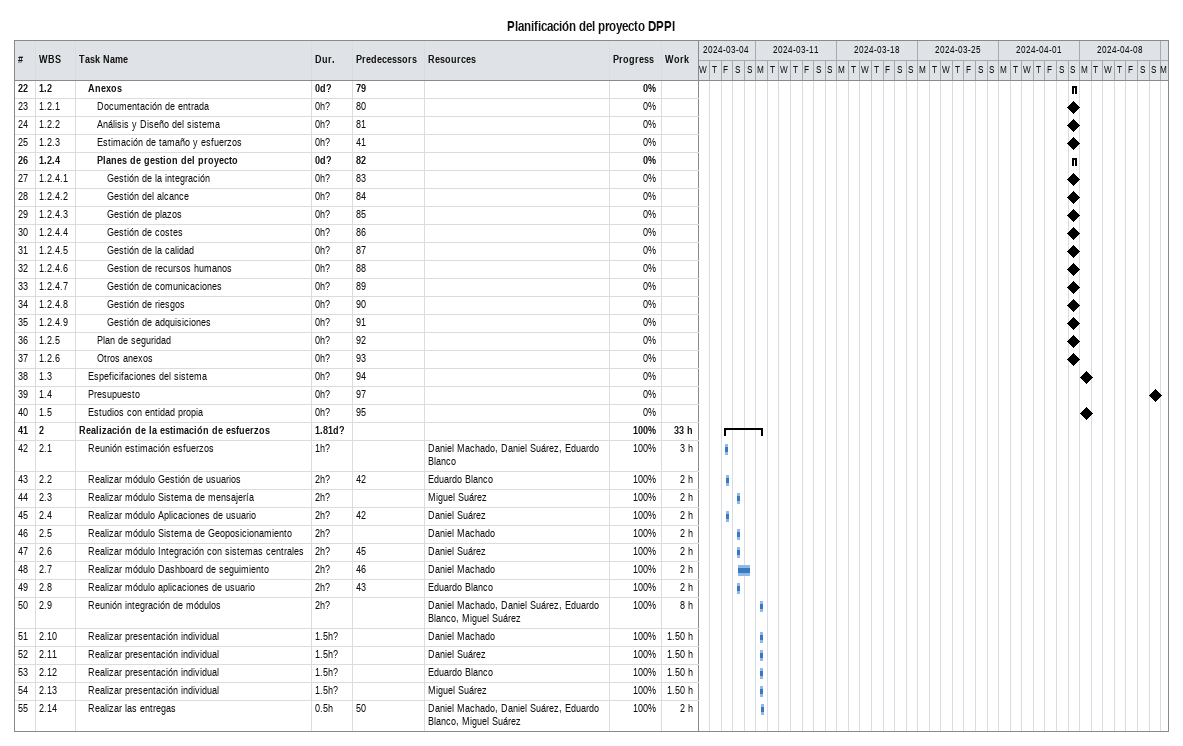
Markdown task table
Planificación del proyecto DPPI

| ID | WBS | Task | Duration | Start | Finish | Predecessors | Resources | % complete | Work (h) |
|---|---|---|---|---|---|---|---|---|---|
| 22 | 1.2 | **Anexos** | 0d? | 2024-04-07 | 2024-04-07 | 79 |  | 0 |  |
| 23 | 1.2.1 | Documentación de entrada | 0h? | 2024-04-07 | 2024-04-07 | 80 |  | 0 |  |
| 24 | 1.2.2 | Análisis y Diseño del sistema | 0h? | 2024-04-07 | 2024-04-07 | 81 |  | 0 |  |
| 25 | 1.2.3 | Estimación de tamaño y esfuerzos | 0h? | 2024-04-07 | 2024-04-07 | 41 |  | 0 |  |
| 26 | 1.2.4 | **Planes de gestion del proyecto** | 0d? | 2024-04-07 | 2024-04-07 | 82 |  | 0 |  |
| 27 | 1.2.4.1 | Gestión de la integración | 0h? | 2024-04-07 | 2024-04-07 | 83 |  | 0 |  |
| 28 | 1.2.4.2 | Gestión del alcance | 0h? | 2024-04-07 | 2024-04-07 | 84 |  | 0 |  |
| 29 | 1.2.4.3 | Gestión de plazos | 0h? | 2024-04-07 | 2024-04-07 | 85 |  | 0 |  |
| 30 | 1.2.4.4 | Gestión de costes | 0h? | 2024-04-07 | 2024-04-07 | 86 |  | 0 |  |
| 31 | 1.2.4.5 | Gestión de la calidad | 0h? | 2024-04-07 | 2024-04-07 | 87 |  | 0 |  |
| 32 | 1.2.4.6 | Gestion de recursos humanos | 0h? | 2024-04-07 | 2024-04-07 | 88 |  | 0 |  |
| 33 | 1.2.4.7 | Gestión de comunicaciones | 0h? | 2024-04-07 | 2024-04-07 | 89 |  | 0 |  |
| 34 | 1.2.4.8 | Gestión de riesgos | 0h? | 2024-04-07 | 2024-04-07 | 90 |  | 0 |  |
| 35 | 1.2.4.9 | Gestión de adquisiciones | 0h? | 2024-04-07 | 2024-04-07 | 91 |  | 0 |  |
| 36 | 1.2.5 | Plan de seguridad | 0h? | 2024-04-07 | 2024-04-07 | 92 |  | 0 |  |
| 37 | 1.2.6 | Otros anexos | 0h? | 2024-04-07 | 2024-04-07 | 93 |  | 0 |  |
| 38 | 1.3 | Espeficifaciones del sistema | 0h? | 2024-04-08 | 2024-04-08 | 94 |  | 0 |  |
| 39 | 1.4 | Presupuesto | 0h? | 2024-04-14 | 2024-04-14 | 97 |  | 0 |  |
| 40 | 1.5 | Estudios con entidad propia | 0h? | 2024-04-08 | 2024-04-08 | 95 |  | 0 |  |
| 41 | 2 | **Realización de la estimación de esfuerzos** | 1.81d? | 2024-03-08 | 2024-03-11 |  |  | 100 | 33 |
| 42 | 2.1 | Reunión estimación esfuerzos | 1h? | 2024-03-08 | 2024-03-08 |  | Daniel Machado, Daniel Suárez, Eduardo Blanco | 100 | 3 |
| 43 | 2.2 | Realizar módulo Gestión de usuarios | 2h? | 2024-03-08 | 2024-03-08 | 42 | Eduardo Blanco | 100 | 2 |
| 44 | 2.3 | Realizar módulo Sistema de mensajería | 2h? | 2024-03-09 | 2024-03-09 |  | Miguel Suárez | 100 | 2 |
| 45 | 2.4 | Realizar módulo Aplicaciones de usuario | 2h? | 2024-03-08 | 2024-03-08 | 42 | Daniel Suárez | 100 | 2 |
| 46 | 2.5 | Realizar módulo Sistema de Geoposicionamiento | 2h? | 2024-03-09 | 2024-03-09 |  | Daniel Machado | 100 | 2 |
| 47 | 2.6 | Realizar módulo Integración con sistemas centrales | 2h? | 2024-03-09 | 2024-03-09 | 45 | Daniel Suárez | 100 | 2 |
| 48 | 2.7 | Realizar módulo Dashboard de seguimiento | 2h? | 2024-03-09 | 2024-03-10 | 46 | Daniel Machado | 100 | 2 |
| 49 | 2.8 | Realizar módulo aplicaciones de usuario | 2h? | 2024-03-09 | 2024-03-09 | 43 | Eduardo Blanco | 100 | 2 |
| 50 | 2.9 | Reunión integración de módulos | 2h? | 2024-03-11 | 2024-03-11 |  | Daniel Machado, Daniel Suárez, Eduardo Blanco, Miguel Suárez | 100 | 8 |
| 51 | 2.10 | Realizar presentación individual | 1.5h? | 2024-03-11 | 2024-03-11 |  | Daniel Machado | 100 | 1.50 |
| 52 | 2.11 | Realizar presentación individual | 1.5h? | 2024-03-11 | 2024-03-11 |  | Daniel Suárez | 100 | 1.50 |
| 53 | 2.12 | Realizar presentación individual | 1.5h? | 2024-03-11 | 2024-03-11 |  | Eduardo Blanco | 100 | 1.50 |
| 54 | 2.13 | Realizar presentación individual | 1.5h? | 2024-03-11 | 2024-03-11 |  | Miguel Suárez | 100 | 1.50 |
| 55 | 2.14 | Realizar las entregas | 0.5h | 2024-03-11 | 2024-03-11 | 50 | Daniel Machado, Daniel Suárez, Eduardo Blanco, Miguel Suárez | 100 | 2 |
